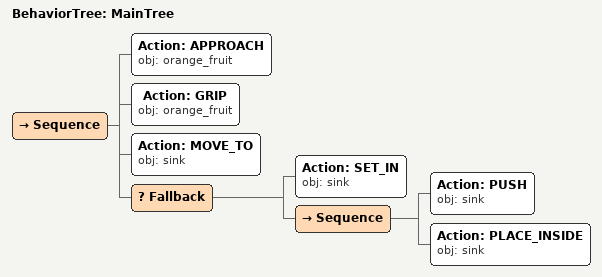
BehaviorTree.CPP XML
<root main_tree_to_execute="MainTree">
  <BehaviorTree ID="MainTree">
    <Sequence>
      <!-- Approach orange_fruit -->
      <Action ID="APPROACH" obj="orange_fruit" />
      <!-- Grip orange_fruit -->
      <Action ID="GRIP" obj="orange_fruit" />
      <!-- Move to sink -->
      <Action ID="MOVE_TO" obj="sink" />
      <!-- Fallback: if PLACE_INSIDE sink fails, try PUSH to reposition -->
      <Fallback>
        <!-- Place inside sink -->
        <Action ID="SET_IN" obj="sink" />
        <Sequence>
          <!-- Push sink forward toward front edge of table -->
          <Action ID="PUSH" obj="sink" />
          <!-- Place inside sink -->
          <Action ID="PLACE_INSIDE" obj="sink" />
        </Sequence>
      </Fallback>
    </Sequence>
  </BehaviorTree>
</root>
